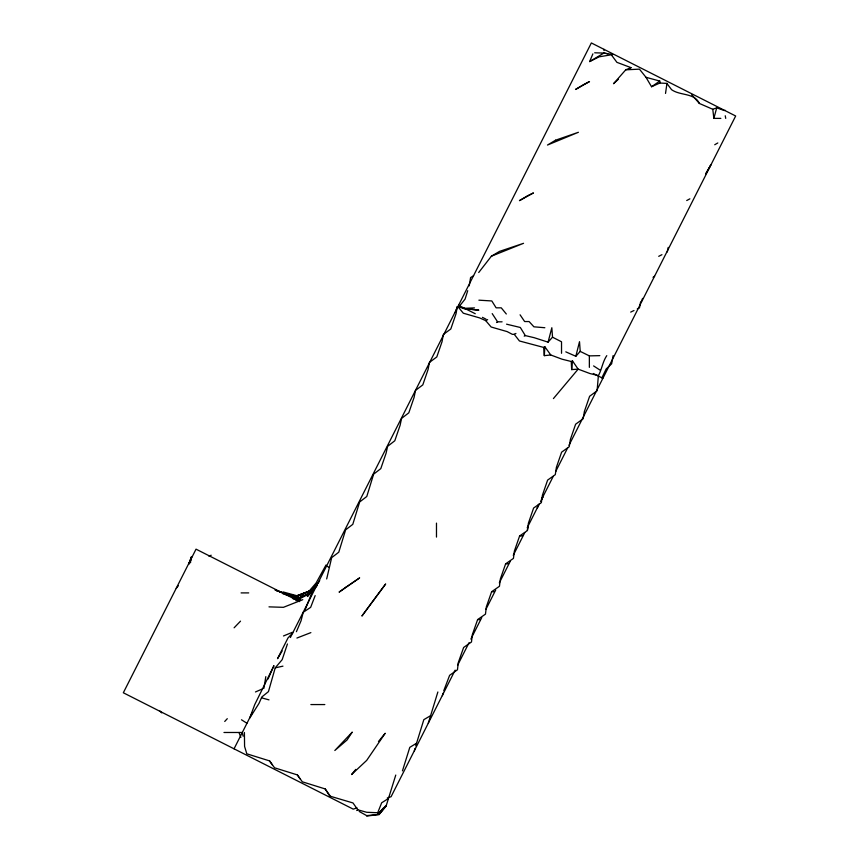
<?xml version="1.0" encoding="UTF-8"?>
<svg xmlns="http://www.w3.org/2000/svg" width="859" height="859" viewBox="0 0 859 859"><rect width="100%" height="100%" fill="white"/><g stroke="black" fill="none" stroke-linecap="round" stroke-linejoin="round"><path stroke-width="1.29" d="M606.776 355.647C602.685 361.575 601.676 369.907 598.39 375.63L597.091 390.791L589.618 396.267L584.388 411.472L583.164 418.752L575.616 424.217L570.397 439.389L569.227 446.712L561.625 452.156L556.407 467.296L555.29 474.662L547.623 480.095L542.416 495.213L541.363 502.612L533.622 508.023L528.425 523.12L527.426 530.561L519.62 535.962L514.391 551.038L513.435 558.414L505.629 563.837L500.357 578.955L499.455 586.278L491.627 591.722L486.334 606.862L485.475 614.131L477.625 619.597L472.3 634.78L471.484 641.984L463.635 647.471L458.244 662.697L457.471 669.773L449.633 675.314L443.759 690.733M598.39 375.63L590.004 373.558L578.15 369.145L572.491 360.887L571.256 361.499L562.087 359.212L550.759 354.982L544.316 355.647L544.864 346.778L543.607 347.412L519.437 340.969L514.251 334.334L512.351 334.334L507.121 331.595L491.144 327.011L485.711 320.632L479.58 317.894L463.302 313.202L457.922 306.652L457.289 306.652L455.291 312.429M553.421 398.587L578.15 369.145L571.664 369.606L572.491 360.887M665.521 93.427L666.96 83.387L659.787 83.055L651.551 86.727L645.968 77.289L639.45 69.139L625.739 69.826L613.53 83.72L618.383 79.253M263.917 688.274L265.818 676.645M469.229 285.864L470.582 277.586L473.62 275.685M457.289 306.652L456.032 313.771L450.803 328.986L443.351 334.473L442.041 341.689L436.802 356.936L429.425 362.444L428.05 369.606L422.8 384.886L415.498 390.426L414.059 397.513L408.798 412.835L401.572 418.408L400.069 425.43L394.796 440.764L387.624 446.336L386.056 453.337L380.795 468.627L373.633 474.168L366.782 496.491L359.642 502L352.781 524.355L345.651 529.82L338.768 552.208L331.671 557.641L326.678 578.955M613.09 355.647L611.64 363.819L606.207 368.919L601.837 377.939M640.567 302.121L639.472 307.887L637.281 308.939M667.303 251.945L668.216 247.403M528.027 526.674L527.34 530.293M304.87 610.47L311.86 592.903M575.831 356.281L579.514 341.689L580.222 351.395L575.831 356.281L565.802 351.857M287.432 643.971L282.171 659.669L275.213 667.851L268.438 691.635L261.834 696.971L259.01 703.371L249.69 718.167L254.747 704.563L273.946 665.661L268.051 679.018M548.074 342.15L551.832 327.73L552.52 337.19L548.074 342.15L534.18 337.694L525.311 335.59L524.215 336.148M720.841 118.381L713.861 118.381L716.707 107.837L724.255 110.521M414.339 750.884L415.037 748.361M415.745 745.837L423.831 719.659L430.445 715.762M442.385 695.704L443.072 693.224M428.287 723.214L437.865 691.989M366.696 816.05L379.098 814.557L386.078 806.129L395.763 775.065M402.442 770.899L409.797 747.351L416.443 743.314M467.715 290.686L465.073 299.115L459.629 305.933M191.536 556.503L188.851 563.858L190.719 562.162M538.486 504.523L537.251 507.83L539.527 503.535M188.959 563.762L191.632 556.653M315.167 595.609L310.657 607.334L303.238 612.295L301.037 620.821L296.419 631.687M189.109 563.665L191.761 556.879M385.97 806.064L378.991 814.364L377.702 812.732L381.675 802.8L388.429 798.505M641.072 302.089L642.596 298.384M594.664 52.796L603.877 53.065L612.789 54.557L599.174 56.812L589.65 61.558L592.882 53.859M234.045 748.812L252.213 712.906M290.385 637.518L591.357 42.95L735.669 115.997L568.969 445.306M455.152 670.138L391.07 796.722L387.291 797.968M457.568 665.36L469.057 642.672M470.872 639.085L481.77 617.557M486.011 609.181L495.697 590.047M499.326 582.864L510.235 561.335M513.263 555.354L524.763 532.634M527.19 527.845L538.69 505.113M540.504 501.527L553.217 476.412M555.644 471.623L567.756 447.7M541.793 499.24L542.931 497.093L541.535 498.596M326.023 564.997L316.101 583.014L309.133 591.121L296.913 596.382L282.955 593.086M705.873 173.636L710.79 164.971L705.819 173.765M189.764 562.559L191.085 560.336M282.182 650.95L277.532 658.681L288.001 637.936L292.833 632.804M307.425 596.414L319.709 580.577M316.821 584.002L309.841 591.389L296.913 596.329L309.648 591.035L296.913 595.738L297.461 598.283L275.245 590.047L297.719 598.455L310.7 592.742L318.99 581.726M478.71 272.518L491.391 256.197L499.508 251.397L523.55 243.312L491.391 256.197M310.7 592.71L317.1 584.625M176.256 588.361L178.371 585.709M355.776 769.396L351.567 774.55L366.696 760.387L385.186 733.264L378.465 741.521M297.461 598.444L310.786 592.796L317.261 584.893M379.184 812.947L382.287 809.253M307.468 596.522L317.433 585.183M224.725 721.463L227.291 718.682M725.264 110.339L724.717 110.51M234.11 627.8L240.52 621.143M629.046 69.429L630.978 67.636L616.912 62.342L611.597 55.159M310.786 592.796L313.503 590.38M377.702 812.732L366.696 812.281L357.806 809.801L352.985 802.95L329.727 796.068L325.185 788.938L302.325 781.808L297.375 774.915L274.569 767.806L269.554 760.891L246.812 753.815L244.579 746.428L244.407 732.48M653.033 277.328L654.612 276.201M651.551 86.727L659.787 81.068L659.787 83.055M496.545 322.522L497.576 321.824L502.086 321.824M356.7 810.52L357.806 809.801M589.65 61.558L603.877 53.065L607.603 53.784M714.731 144.742L717.802 142.959M686.717 200.544L689.874 198.826M514.251 334.334L515.937 333.453M295.915 600.763L310.786 592.968M485.711 320.632L487.644 319.634M658.713 256.326L661.935 254.683M666.895 83.42L671.545 89.658C680.21 95.907 694.437 92.611 699.366 103.456L712.777 109.276L716.707 107.837M630.699 312.096L633.985 310.518M255.467 691.957L262.714 688.8M300.618 597.306L302.905 596.329M625.739 69.826L630.978 67.636M208.92 556.16L211.207 555.225M283.481 635.961L292.296 632.342M300.779 596.64L303.248 595.641M296.913 638.044L310.872 632.621M309.487 591.121L296.913 595.738L282.955 591.915M302.765 599.679L283.416 607.324L268.996 606.862M357 807.9L353.21 809.135L123.331 692.773L196.035 549.159L299.598 601.59M275.213 667.851L282.955 666.154M463.506 308.349L474.512 307.909M580.222 351.395L589.36 355.884L599.807 355.647M519.62 535.962L522.562 535.962M505.629 563.837L508.496 563.837M491.627 591.722L494.43 591.722M241.089 592.903L248.702 592.903M477.625 619.597L480.364 619.597M310.872 704.563L324.82 704.563M223.974 732.48L242.335 732.48L243.14 736.227M478.892 300.178L491.81 300.951L496.126 307.833L501.248 307.833L506.316 313.997M544.853 327.73L533.922 326.817L529.09 321.545L524.634 321.545L520.082 314.813M300.564 599.775L293.112 598.863M463.302 308.402L478.839 310.174L464.397 308.682L457.922 306.652M506.552 324.176L520.318 327.483L525.311 335.59M261.834 697.916L268.996 699.87M645.968 77.289L659.787 81.068M282.955 593.784L297.461 598.283M299.802 599.11L275.277 590.058M458.566 305.278L475.263 313.728M482.414 317.347L486.001 319.161M593.333 373.493L602.878 378.325M326.57 566.038L328.954 567.241M552.52 337.19L561.528 341.785L561.528 353.285M359.18 811.444L366.696 815.642L378.991 814.364L378.411 813.86L379.098 814.557L378.551 813.892M241.476 719.778L246.92 723.246M593.58 365.913L600.151 370.175M159.999 711.037L161.728 712.895M691.774 94.812L699.366 103.456M544.864 346.778L550.759 354.982M325.185 788.938L330.071 795.799M269.554 760.891L272.357 764.907M297.375 774.915L300.113 778.93M492.196 313.61L497.576 321.824M239.006 732.48L240.864 737.473M725.243 115.761L725.726 118.381M712.777 109.276L713.861 118.381M543.607 347.412L544.316 355.647M571.256 361.499L571.664 369.606M603.963 49.339L603.963 50.563M589.36 355.884L589.36 367.362M436.479 523.12L436.479 537.079M352.126 732.255L347.068 739.975L334.817 750.508L352.126 732.255M373.719 599.979L361.907 616.043L385.659 583.959L373.719 599.979M385.723 805.849L379.528 813.226L385.734 805.882M384.005 807.449L379.324 812.979L383.973 807.492M346.284 586.965L339.08 592.13L359.653 577.871L346.284 586.965M583.594 84.611L575.53 89.465L589.51 81.573L583.594 84.611M555.569 140.2L547.484 145.042L578.397 132.286L555.569 140.2M527.533 195.798L519.448 200.641L533.45 192.921L527.533 195.798"/></g></svg>
